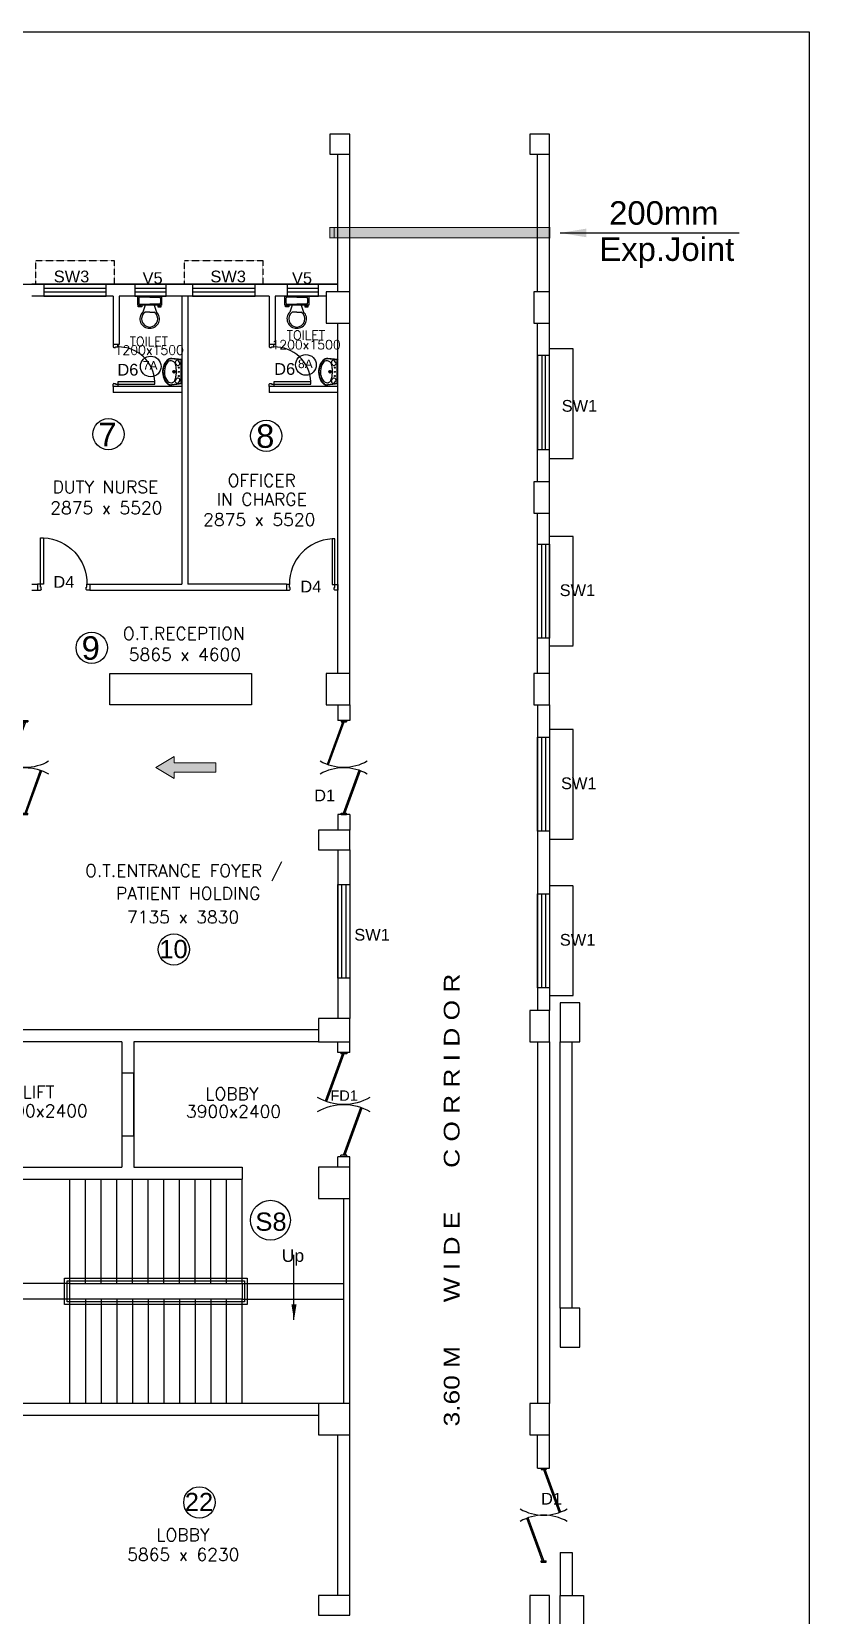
# Model space of a CAD drawing. Header units: inches. Extents: x 29 to 58722, y 13 to 52640.
# Drawn here: x 43823 to 58722, y 22287 to 52640 of the extents above; entities that cross this region are included whole.
import ezdxf
from ezdxf.enums import TextEntityAlignment as Align

# ---------------------------------------------------------------- set-up
doc = ezdxf.new("R2010")
doc.units = ezdxf.units.IN
doc.header["$MEASUREMENT"] = 0
doc.linetypes.add('DASHED', pattern=[0.75, 0.5, -0.25])
doc.linetypes.add('HIDDEN', pattern=[0.375, 0.25, -0.125])
for name, color, linetype in [('BEAMS', 1, 'Continuous'), ('Cal Hat', 8, 'Continuous'), ('chajja', 7, 'Continuous'), ('Counter', 7, 'Continuous'), ('DOOR', 32, 'Continuous'), ('Exp.Joint', 104, 'Continuous'), ('Fire Door', 10, 'Continuous'), ('FURN', 32, 'Continuous'), ('joinery', 7, 'Continuous'), ('LA-column', 3, 'Continuous'), ('Railing', 21, 'Continuous'), ('Room Dim', 1, 'Continuous'), ('Stairscase', 7, 'Continuous'), ('STEPS', 7, 'Continuous'), ('TEXT', 6, 'Continuous'), ('Toi-Euip', 8, 'Continuous'), ('toi-fix', 46, 'Continuous'), ('TXT', 6, 'Continuous'), ('Walls', 7, 'Continuous'), ('WIN', 151, 'Continuous')]:
    doc.layers.add(name, color=color, linetype=linetype)
doc.styles.add('ari', font='arial.ttf')
doc.styles.add('ARIAL', font='arial.ttf')
doc.styles.add('ROMANS', font='romans.shx')
doc.dimstyles.new('int. dim', dxfattribs={"dimtxt": 450, "dimasz": 80, "dimexe": 80, "dimexo": 0, "dimgap": 70, "dimtad": 0, "dimdec": 0, "dimzin": 12, "dimdsep": 46, "dimtxsty": 'ari', "dimblk": 'OBLIQUE', "dimcen": 2, "dimdle": 80, "dimclrd": 256, "dimclre": 256, "dimclrt": 6, "dimadec": 0, "dimazin": 0, "dimtfac": 1, "dimtdec": 0, "dimtix": 1, "dimtmove": 2, "dimatfit": 3, "dimfxl": 1, "dimtolj": 1, "dimtzin": 0, "dimlwd": -1, "dimlwe": -1, "dimarcsym": 0})
doc.dimstyles.new('LA-Footing-dim', dxfattribs={"dimtxt": 300, "dimasz": 5, "dimexe": 25, "dimexo": 25, "dimgap": 5, "dimtad": 1, "dimdec": 0, "dimzin": 0, "dimdsep": 46, "dimtxsty": 'ROMANS', "dimblk": 'DOT', "dimcen": 0.09, "dimdle": 50, "dimclrd": 5, "dimclre": 5, "dimclrt": 6, "dimadec": 0, "dimazin": 0, "dimtfac": 1, "dimtdec": 0, "dimtix": 1, "dimtofl": 0, "dimtmove": 0, "dimatfit": 3, "dimfxl": 1, "dimtolj": 1, "dimtzin": 0, "dimarcsym": 0})

# ---------------------------------------------------------------- blocks, each defined once
blk = doc.blocks.new('1000')
at = {"layer": 'DOOR'}
for p, q in [((0, -100), (0, 0)), ((0, 0), (50, 0)), ((50, -100), (0, -100)), ((50, 0), (50, -2)), ((63, -49), (50, -49)), ((50, -49), (50, -100)), ((50, -100), (50, -901)), ((100, -100), (50, -100)), ((63, -13), (61, -13)), ((63, -13), (63, -49)), ((100, -901), (100, -100)), ((837, -13), (837, -49)), ((837, -13), (839, -13)), ((837, -49), (850, -49)), ((850, 0), (850, -2)), ((900, 0), (850, 0)), ((850, -49), (850, -100)), ((850, -100), (900, -100)), ((900, -100), (900, 0)), ((50, -901), (100, -901))]:
    blk.add_line(p, q, dxfattribs=at)
for centre, major_axis, start_param, end_param in [((50, -13), (-7.95, 7.95), 3.926991, 5.497787), ((850, -13), (7.95, 7.95), 0.785398, 2.356194)]:
    blk.add_ellipse(centre, major_axis=major_axis, ratio=1, start_param=start_param, end_param=end_param, dxfattribs=at)
at = {"layer": 'DOOR', "color": 145}
blk.add_ellipse((64, -115), major_axis=(-520, 590), ratio=1, start_param=2.464943, end_param=4.009476, dxfattribs=at)
blk = doc.blocks.new('Z$W@#5624')
at = {"layer": 'DOOR'}
for p, q in [((19, 470), (840, 769)), ((28, 446), (849, 745)), ((188, 518), (680, 697)), ((676, 709), (685, 685)), ((0, 400), (0, 499)), ((0, 499), (25, 499)), ((0, 400), (25, 400)), ((19, 470), (28, 446)), ((25, 400), (25, 499)), ((183, 529), (192, 506)), ((1770, 453), (949, 154)), ((1779, 429), (957, 130)), ((1610, 381), (1117, 202)), ((1614, 369), (1606, 393)), ((1779, 429), (1770, 453)), ((1798, 499), (1773, 499)), ((1773, 400), (1773, 499)), ((1798, 400), (1773, 400)), ((1798, 400), (1798, 499)), ((1113, 214), (1122, 190))]:
    blk.add_line(p, q, dxfattribs=at)
at = {"layer": 'DOOR', "color": 145}
for centre, start_param, end_param in [((0, 449), 2.617994, 3.665191), ((1798, 449), -0.523599, 0.523599)]:
    blk.add_ellipse(centre, major_axis=(-899, 0), ratio=1, start_param=start_param, end_param=end_param, dxfattribs=at)
blk = doc.blocks.new('_Dot')
at = {"layer": 'WIN', "color": 0, "linetype": 'ByBlock', "lineweight": -2}
blk.add_line((-0.5, 0), (-1, 0), dxfattribs=at)
at = {"layer": 'WIN', "color": 0, "linetype": 'ByBlock', "const_width": 0.5}
blk.add_lwpolyline([(-0.25, 0, 1), (0.25, 0, 1)], format="xyb", close=True, dxfattribs=at)
blk = doc.blocks.new('A$C70ED7303')
at = {"layer": 'toi-fix', "color": 8}
for p, q in [((0, 0), (229, 0)), ((229, 0), (229, -174)), ((-229, 0), (0, 0)), ((-229, -174), (-229, 0)), ((229, -174), (-229, -174)), ((-218, -207), (-218, -185)), ((-218, -185), (-174, -185)), ((-153, -207), (-218, -207)), ((-207, -44), (-207, -131)), ((0, -22), (-185, -22)), ((-185, -153), (0, -153)), ((-174, -185), (-174, -174)), ((-153, -174), (-153, -207)), ((-87, -174), (-131, -305)), ((0, -22), (185, -22)), ((185, -153), (0, -153)), ((87, -174), (131, -305)), ((153, -174), (153, -207)), ((153, -207), (218, -207)), ((174, -185), (174, -174)), ((218, -185), (174, -185)), ((207, -44), (207, -131)), ((218, -207), (218, -185)), ((0, -305), (-87, -305)), ((0, -305), (87, -305))]:
    blk.add_line(p, q, dxfattribs=at)
for centre, major_axis, start_param, end_param in [((-188, -41), (13.6, -13.6), 2.214297, 4.068888), ((-188, -134), (-13.6, -13.6), 5.35589, 7.21048), ((188, -41), (13.6, -13.6), 0.643501, 2.498091), ((188, -134), (-13.6, -13.6), 0.643501, 2.498091), ((-7, -436), (-128, -128), 4.686239, 7.105146), ((5, -435), (-113, -113), 4.541602, 7.039318), ((7, -436), (56, -172), -0.351019, 2.067888), ((-5, -435), (-113, -113), 0.814663, 3.31238)]:
    blk.add_ellipse(centre, major_axis=major_axis, ratio=1, start_param=start_param, end_param=end_param, dxfattribs=at)
blk = doc.blocks.new('A$C5FEC0201')
at = {"layer": 'Toi-Euip'}
for p, q in [((0, 473), (185, 494)), ((0, 465), (191, 487)), ((0, 473), (0, 21)), ((10, 458), (10, 40)), ((72, 323), (39, 323)), ((54, 310), (54, 337)), ((0, 29), (191, 7)), ((0, 21), (185, 0)), ((72, 248), (39, 248)), ((67, 169), (39, 169)), ((54, 236), (54, 262)), ((54, 156), (54, 183)), ((173, 246), (112, 246)), ((143, 277), (143, 216))]:
    blk.add_line(p, q, dxfattribs=at)
for centre, radius in [((54, 323), 6.43), ((54, 248), 6.43), ((54, 169), 6.43), ((143, 246), 21.6), ((143, 246), 15.5), ((143, 246), 10.9)]:
    blk.add_circle(centre, radius, dxfattribs=at)
for centre, radius, start, end in [((-15, 454), 24.7, 11.1451, 53.7785), ((66, 397), 34, 151.9192, 201.3561), ((75, 413), 49.2, 215.0585, 257.193), ((155, 371), 126, 140.5982, 160.4136), ((76, 442), 20.7, 62.4908, 153.191), ((73, 396), 31.9, 253.9654, 299.9209), ((68, 406), 56.9, 34.9669, 71.6496), ((114, 361), 26.8, 118.2715, 163.614), ((898, 213), 801, 171.2228, 177.52), ((107, 378), 8.55, 353.1526, 127.3039), ((273, 323), 167, 149.5902, 175.9719), ((120, 410), 8.6, 136.0403, 216.1074), ((101, 427), 17.9, 320.4642, 39.5358), ((121, 409), 8.72, 204.5104, 300.3287), ((203, 375), 80.1, 113.693, 156.3813), ((191, 356), 94.7, 75.5854, 102.6546), ((195, 411), 83.2, 73.2392, 96.9959), ((198, 409), 78.1, 56.7911, 95.1402), ((173, 329), 126, 27.7975, 70.6946), ((197, 387), 106, 42.34, 78.5521), ((182, 367), 123, 31.8415, 61.2146), ((66, 263), 287, 13.6801, 43.1199), ((73, 260), 247, 0.5187, 31.0564), ((135, 301), 200, 16.9894, 40.6854), ((45, 247), 303, 336.1951, 21.8497), ((83, 251), 274, 347.1391, 16.8516), ((-16, 41), 25.7, 308.7487, 358.5796), ((66, 95), 34, 158.6439, 208.0808), ((75, 79), 49.2, 102.807, 144.9415), ((155, 121), 126, 199.5864, 219.4018), ((76, 50), 20.7, 206.809, 297.5092), ((73, 96), 31.9, 60.0791, 106.0346), ((68, 86), 56.9, 288.3504, 325.0331), ((114, 132), 26.8, 196.386, 241.7285), ((830, 250), 732, 180.2431, 185.5482), ((397, 201), 296, 184.2321, 193.8267), ((107, 113), 7.39, 228.2984, 348.6803), ((218, 146), 110, 188.0202, 245.0221), ((120, 82), 8.6, 143.8926, 223.9597), ((121, 84), 7.73, 75.1523, 157.9307), ((101, 65), 17.9, 320.4642, 39.5358), ((200, 112), 70.9, 246.7779, 302.4081), ((198, 99), 99.5, 262.3942, 318.6169), ((196, 102), 94.4, 267.2238, 318.0895), ((164, 170), 140, 301.8603, 338.3132), ((67, 229), 275, 316.2173, 337.6674), ((60, 236), 294, 316.3845, 351.023), ((23, 243), 298, 335.4107, 3.8454)]:
    blk.add_arc(centre, radius, start, end, dxfattribs=at)
blk = doc.blocks.new('A$C15456D16')
at = {"layer": 'Fire Door'}
for p, q in [((969, -4), (56, 329)), ((969, -4), (56, 329)), ((969, -4), (56, 329)), ((979, 23), (65, 355)), ((979, 23), (65, 355)), ((979, 23), (65, 355)), ((-1000, 56), (-972, 56)), ((-1000, -56), (-1000, 56)), ((-1000, 56), (-972, 56)), ((-1000, -56), (-1000, 56)), ((-1000, 56), (-972, 56)), ((-1000, -56), (-1000, 56)), ((-979, -23), (-969, 4)), ((-979, -23), (-969, 4)), ((-979, -23), (-969, 4)), ((-972, -56), (-972, 56)), ((-972, -56), (-972, 56)), ((-972, -56), (-972, 56)), ((-969, 4), (-56, -329)), ((-969, 4), (-56, -329)), ((-969, 4), (-56, -329)), ((248, 289), (238, 262)), ((248, 289), (238, 262)), ((248, 289), (238, 262)), ((791, 76), (243, 276)), ((791, 76), (243, 276)), ((791, 76), (243, 276)), ((796, 89), (786, 63)), ((796, 89), (786, 63)), ((796, 89), (786, 63)), ((979, 23), (969, -4)), ((979, 23), (969, -4)), ((979, 23), (969, -4)), ((1000, 56), (972, 56)), ((972, -56), (972, 56)), ((1000, 56), (972, 56)), ((972, -56), (972, 56)), ((1000, 56), (972, 56)), ((972, -56), (972, 56)), ((1000, -56), (1000, 56)), ((1000, -56), (1000, 56)), ((1000, -56), (1000, 56)), ((-1000, -56), (-972, -56)), ((-1000, -56), (-972, -56)), ((-1000, -56), (-972, -56)), ((-979, -23), (-65, -355)), ((-979, -23), (-65, -355)), ((-979, -23), (-65, -355)), ((-796, -89), (-786, -63)), ((-796, -89), (-786, -63)), ((-796, -89), (-786, -63)), ((-791, -76), (-243, -276)), ((-791, -76), (-243, -276)), ((-791, -76), (-243, -276)), ((-238, -262), (-248, -289)), ((-238, -262), (-248, -289)), ((-238, -262), (-248, -289)), ((1000, -56), (972, -56)), ((1000, -56), (972, -56)), ((1000, -56), (972, -56))]:
    blk.add_line(p, q, dxfattribs=at)
at = {"layer": 'Fire Door', "extrusion": (0, 0, -1)}
for centre, major_axis, start_param, end_param in [((-1000, 0), (-1000, 0), 2.617886, 3.665084), ((-1000, 0), (-1000, 0), 2.617886, 3.665084), ((-1000, 0), (-1000, 0), 2.617886, 3.665084), ((1000, 0), (1000, 0), 2.618102, 3.665299), ((1000, 0), (1000, 0), 2.618102, 3.665299), ((1000, 0), (1000, 0), 2.618102, 3.665299)]:
    blk.add_ellipse(centre, major_axis=major_axis, ratio=1, start_param=start_param, end_param=end_param, dxfattribs=at)
blk = doc.blocks.new('_Oblique')
at = {"color": 0, "linetype": 'ByBlock', "lineweight": -2}
blk.add_line((-0.5, -0.5), (0.5, 0.5), dxfattribs=at)
blk = doc.blocks.new('A$C279266B1')
at = {"lineweight": 0}
h = blk.add_hatch(color=3, dxfattribs=at)
h.set_gradient(color1=(55, 181, 38), color2=(106, 220, 91), rotation=90, one_color=1, tint=0.61, name='CYLINDER')
h.paths.add_polyline_path([(0, -88), (-798, -88), (-798, -211), (-1152, 0), (-798, 211), (-798, 88), (0, 88)])
at = {"color": 7, "lineweight": 0, "flags": 128}
blk.add_lwpolyline([(0, -88), (-798, -88), (-798, -211), (-1152, 0), (-798, 211), (-798, 88), (0, 88), (0, -88)], dxfattribs=at)

msp = doc.modelspace()

# ---------------------------------------------------------------- hatches: boundary and pattern name
at = {"layer": 'Exp.Joint', "linetype": 'HIDDEN'}
for points in [[(49535.937, 48887.786), (53745.937, 48887.786), (53745.937, 48687.786), (49535.937, 48687.786)], [(49617.077, 48887.786), (53747.078, 48887.786), (53747.078, 48687.786), (49617.077, 48687.786)]]:
    msp.add_hatch(color=256, dxfattribs=at).paths.add_polyline_path(points)

# ---------------------------------------------------------------- linework, layer by layer
msp.add_lwpolyline([(9006.942, 48261.749), (15997.077, 48261.749), (15997.077, 47801.721), (49686.991, 47801.69)])
msp.add_circle((48398.398, 29859.579, 12.089), 381.426)
at = {"layer": 'BEAMS', "color": 6}
msp.add_lwpolyline([(28.849, 52640.385), (58722.019, 52640.385), (58722.019, 6039.12), (28.849, 6039.12)], close=True, dxfattribs=at)
at = {"layer": 'Cal Hat', "color": 1, "lineweight": 25}
for centre, radius in [((49076.672, 46253.737), 198), ((46103.835, 46223.33), 198), ((45293.713, 44924.877), 300), ((48316.193, 44893.194), 300), ((44972.985, 40831.476), 300), ((46547.477, 35048.562), 300), ((47035.665, 24450.798), 300)]:
    msp.add_circle(centre, radius, dxfattribs=at)
at = {"layer": 'chajja', "color": 7, "linetype": 'DASHED', "ltscale": 0.5}
for points, elevation in [([(43903.082, 47801.691), (43903.082, 48251.691), (45403.082, 48251.691), (45403.082, 47801.691)], 5.131), ([(46752.493, 47801.691), (46752.493, 48251.691), (48252.493, 48251.691), (48252.493, 47801.691)], 2.848)]:
    msp.add_lwpolyline(points, dxfattribs=dict(at, elevation=elevation))
at = {"layer": 'chajja', "color": 7, "linetype": 'DASHED'}
for points in [[(53747.083, 44461.808), (54197.083, 44461.808), (54197.082, 46561.808), (53747.082, 46561.808)], [(53747.083, 40867.001), (54197.083, 40867.001), (54197.083, 42967.001), (53747.083, 42967.001)], [(53747.083, 37166.37), (54197.083, 37166.37), (54197.083, 39266.37), (53747.083, 39266.37)], [(53747.083, 34166.509), (54197.083, 34166.509), (54197.083, 36266.509), (53747.083, 36266.509)]]:
    msp.add_lwpolyline(points, dxfattribs=at)
at = {"layer": 'Counter', "linetype": 'Continuous', "elevation": 5.964}
msp.add_lwpolyline([(45323.33, 39736.539), (45323.33, 40336.539), (48036.83, 40336.539), (48036.83, 39736.539)], close=True, dxfattribs=at)
at = {"layer": 'DOOR', "linetype": 'Continuous', "elevation": 2.39}
msp.add_lwpolyline([(45553.081, 32676.644), (45553.081, 31476.644), (45783.081, 31476.644), (45783.081, 32676.644)], close=True, dxfattribs=at)
at = {"layer": 'Exp.Joint', "linetype": 'HIDDEN', "const_width": 20, "elevation": 1.817}
for points in [[(49535.937, 48887.786), (53745.937, 48887.786), (53745.937, 48687.786), (49535.937, 48687.786)], [(49617.077, 48887.786), (53747.078, 48887.786), (53747.078, 48687.786), (49617.077, 48687.786)]]:
    msp.add_lwpolyline(points, close=True, dxfattribs=at)
at = {"layer": 'FURN'}
msp.add_lwpolyline([(45323.33, 39736.539), (45323.33, 40336.539), (48036.83, 40336.539), (48036.83, 39736.539)], close=True, dxfattribs=at)
at = {"layer": 'LA-column', "color": 2}
for points, elevation in [([(49537.081, 50293.822), (49917.081, 50293.822), (49917.081, 50673.822), (49537.081, 50673.822)], 5.131), ([(53367.083, 50293.822), (53747.083, 50293.822), (53747.083, 50673.822), (53367.083, 50673.822)], 1.245), ([(49917.082, 47051.75), (49917.082, 47651.75), (49467.082, 47651.75), (49467.082, 47051.75)], 2.39), ([(53747.083, 47051.778), (53747.083, 47651.778), (53447.083, 47651.778), (53447.083, 47051.778)], 2.581), ([(53747.083, 43411.837), (53747.083, 44011.837), (53447.083, 44011.837), (53447.083, 43411.837)], -0.302), ([(49917.082, 39736.708), (49917.082, 40336.708), (49467.082, 40336.708), (49467.082, 39736.708)], 2.39), ([(53747.083, 39736.721), (53747.083, 40336.721), (53447.083, 40336.721), (53447.083, 39736.721)], -2.315), ([(49317.081, 36956.633), (49917.081, 36956.633), (49917.081, 37336.633), (49317.081, 37336.633)], 2.39), ([(54327.083, 34026.583), (53947.083, 34026.583), (53947.083, 33276.583), (54327.083, 33276.583)], 2.39), ([(49317.081, 33276.644), (49917.081, 33276.644), (49917.081, 33726.644), (49317.081, 33726.644)], 2.39), ([(53747.083, 33276.583), (53747.083, 33876.583), (53367.083, 33876.583), (53367.083, 33276.583)], 2.39), ([(49917.081, 30276.643), (49917.081, 30876.643), (49317.081, 30876.643), (49317.081, 30276.643)], 2.39), ([(54327.083, 28176.625), (53947.083, 28176.625), (53947.083, 27426.625), (54327.083, 27426.625)], 5.074), ([(49317.081, 25746.644), (49917.081, 25746.644), (49917.081, 26346.644), (49317.081, 26346.644)], 2.39), ([(53747.083, 25746.583), (53747.083, 26346.583), (53367.083, 26346.583), (53367.083, 25746.583)], 0.34), ([(49317.082, 22286.644), (49917.082, 22286.644), (49917.082, 22666.644), (49317.082, 22666.644)], 2.39), ([(53747.083, 22066.538), (53747.083, 22666.538), (53367.083, 22666.538), (53367.083, 22066.538)], 3.421), ([(54397.083, 22066.538), (53947.083, 22066.538), (53947.083, 22666.538), (54397.083, 22666.538)], 3.421)]:
    msp.add_lwpolyline(points, close=True, dxfattribs=dict(at, elevation=elevation))
at = {"layer": 'Railing', "elevation": 2.39}
for points in [[(44453.08, 28746.601), (47953.082, 28746.601), (47953.082, 28246.599), (44453.08, 28246.599)], [(44503.081, 28696.6), (47903.082, 28696.6), (47903.082, 28296.599), (44503.081, 28296.599)]]:
    msp.add_lwpolyline(points, close=True, dxfattribs=at)
at = {"layer": 'Stairscase', "color": 7}
for p, q in [((44553.081, 28646.6, 5.471), (44553.081, 30646.6, 5.471)), ((44853.081, 28646.6, 5.471), (44853.081, 30646.6, 5.471)), ((45153.081, 28646.6, 5.471), (45153.081, 30646.6, 5.471)), ((45453.081, 28646.6, 5.471), (45453.081, 30646.6, 5.471)), ((45753.081, 28646.6, 5.471), (45753.081, 30646.6, 5.471)), ((46053.081, 28646.6, 5.471), (46053.081, 30646.6, 5.471)), ((46353.081, 28646.6, 5.471), (46353.081, 30646.6, 5.471)), ((46653.081, 28646.6, 5.471), (46653.081, 30646.6, 5.471)), ((46953.081, 28646.6, 5.471), (46953.081, 30646.6, 5.471)), ((47253.081, 28646.6, 5.471), (47253.081, 30646.6, 5.471)), ((47553.081, 28646.6, 5.471), (47553.081, 30646.6, 5.471)), ((47853.081, 28646.6, 5.471), (47853.081, 30646.6, 5.471)), ((44553.081, 28646.6, 2.39), (42552.991, 28646.6, 2.39)), ((47853.081, 28646.6, 2.39), (49802.081, 28646.6, 2.39)), ((44553.081, 28346.6, 2.39), (42552.991, 28346.6, 2.39)), ((44553.081, 26346.6, 5.471), (44553.081, 28346.6, 5.471)), ((44853.081, 28346.6, 5.471), (44853.081, 26346.6, 5.471)), ((45153.081, 28346.6, 5.471), (45153.081, 26346.6, 5.471)), ((45453.081, 28346.6, 5.471), (45453.081, 26346.6, 5.471)), ((45753.081, 28346.6, 5.471), (45753.081, 26346.6, 5.471)), ((46053.081, 28346.6, 5.471), (46053.081, 26346.6, 5.471)), ((46353.081, 28346.6, 5.471), (46353.081, 26346.6, 5.471)), ((46653.081, 28346.6, 5.471), (46653.081, 26346.6, 5.471)), ((46953.081, 28346.6, 5.471), (46953.081, 26346.6, 5.471)), ((47253.081, 28346.6, 5.471), (47253.081, 26346.6, 5.471)), ((47553.081, 26346.6, 5.471), (47553.081, 28346.6, 5.471)), ((47853.081, 26346.6, 5.471), (47853.081, 28346.6, 5.471)), ((47853.081, 28346.6, 2.39), (49802.081, 28346.6, 2.39))]:
    msp.add_line(p, q, dxfattribs=at)
at = {"layer": 'Stairscase', "color": 7, "elevation": 2.39}
msp.add_lwpolyline([(44553.081, 28646.6), (47853.081, 28646.6), (47853.081, 28346.6), (44553.081, 28346.6)], close=True, dxfattribs=at)
at = {"layer": 'Walls'}
for p, q in [((49686.991, 47651.746), (49686.991, 50293.822)), ((49916.991, 47651.746), (49916.991, 50293.822)), ((49686.991, 47801.69), (43823.082, 47801.69, 5.131)), ((45382.493, 47571.69, 2.848), (43823.082, 47571.69, 2.848)), ((48372.248, 47571.69, 2.848), (45497.493, 47571.69, 2.848)), ((49317.081, 47571.69, 5.131), (48487.248, 47571.69, 5.131)), ((49467.082, 47571.69, 2.848), (48487.248, 47571.69, 2.848)), ((49686.991, 36956.633), (49686.991, 33726.644)), ((49916.991, 36956.633), (49916.991, 33726.644))]:
    msp.add_line(p, q, dxfattribs=at)
at = {"layer": 'Walls', "linetype": 'Continuous'}
for p, q in [((53517.083, 47651.778), (53517.083, 50293.822)), ((53747.083, 47651.778), (53747.083, 50293.822)), ((45382.492, 47571.69), (45382.492, 46597.554)), ((45497.492, 47571.69), (45497.492, 46641.75)), ((46697.492, 47571.69), (46697.492, 45141.844)), ((46812.492, 47571.69), (46812.492, 42051.645)), ((48372.247, 47571.69), (48372.247, 46641.75)), ((48487.247, 47571.69), (48487.247, 46641.75)), ((48604.061, 47571.69), (48489.061, 47571.69)), ((49686.997, 40336.708), (49686.997, 47051.784)), ((49916.991, 40336.708), (49916.991, 47051.784)), ((53517.083, 44011.837), (53517.083, 47051.778)), ((53747.083, 44011.837), (53747.083, 47051.778)), ((45497.492, 46641.75), (45382.492, 46641.75)), ((48487.247, 46641.75), (48372.247, 46641.75)), ((46697.492, 45841.75), (45382.492, 45841.75)), ((45382.492, 45841.75), (45382.492, 45726.75)), ((49686.988, 45841.75), (48372.247, 45841.75)), ((48372.247, 45841.75), (48372.247, 45726.75)), ((46697.492, 45726.75), (45382.492, 45726.75)), ((49686.988, 45726.75), (48372.247, 45726.75)), ((46697.492, 45436.645), (46697.492, 42051.645)), ((53517.083, 40336.721), (53517.083, 43411.837)), ((53747.083, 40336.721), (53747.083, 43411.837)), ((43822.987, 42051.645), (43937.488, 42051.645)), ((43822.987, 41936.645), (43937.488, 41936.645)), ((43937.488, 42051.645), (43937.488, 41936.645)), ((44937.872, 42051.645), (46697.492, 42051.645)), ((44937.872, 42051.645), (44937.872, 41936.634)), ((44937.872, 41936.634), (48706.62, 41936.657)), ((48706.62, 42051.657), (46812.492, 42051.645)), ((48706.62, 42051.657), (48706.62, 41936.657)), ((49686.995, 39736.602), (49686.995, 39436.602)), ((49916.995, 39736.744), (49916.995, 39436.602)), ((53517.083, 39736.716), (53517.083, 33876.583)), ((53747.083, 39736.716), (53747.083, 33876.583)), ((49916.995, 39436.602), (49686.995, 39436.602)), ((49916.995, 37636.602), (49686.995, 37636.602)), ((49686.995, 37636.602), (49686.995, 37336.602)), ((49916.995, 37636.602), (49916.995, 37336.602)), ((49317.081, 33506.644, 2.39), (43073.081, 33506.644, 2.39)), ((45553.081, 33276.644, 2.39), (43073.081, 33276.644, 2.39)), ((45553.081, 33276.644, 2.39), (45553.081, 30876.644, 2.39)), ((49317.081, 33276.644, 2.39), (45783.081, 33276.644, 2.39)), ((45783.081, 33276.644, 2.39), (45783.081, 30876.644, 2.39)), ((49687.081, 33076.644, 2.39), (49687.081, 33276.644, 2.39)), ((49917.081, 33076.644, 2.39), (49917.081, 33276.644, 2.39)), ((53517.083, 33276.566, 2.39), (53517.083, 26346.566, 2.39)), ((53747.083, 33276.566, 2.39), (53747.083, 26346.566, 2.39)), ((53947.083, 28176.625, 2.39), (53946.995, 33276.583, 2.39)), ((54177.083, 28176.625, 2.39), (54176.995, 33276.583, 2.39)), ((49917.081, 33076.644, 2.39), (49687.081, 33076.644, 2.39)), ((49687.081, 30876.643, 2.39), (49687.081, 31076.625, 2.39)), ((49917.081, 31076.625, 2.39), (49687.081, 31076.625, 2.39)), ((42923.081, 30876.644, 2.39), (45553.081, 30876.644, 2.39)), ((45783.081, 30876.644, 2.39), (47853.081, 30876.644, 2.39)), ((47853.081, 30876.644, 2.39), (47853.081, 30646.644, 2.39)), ((42923.081, 30646.644, 2.39), (47853.081, 30646.644, 2.39)), ((49317.081, 26346.599, 2.39), (42923.08, 26346.599, 2.39)), ((49317.081, 26116.599, 2.39), (42923.08, 26116.599, 2.39)), ((49686.995, 22666.644), (49686.995, 25746.644)), ((49916.995, 22666.644), (49916.995, 25746.644)), ((53517.083, 25106.541, 3.421), (53517.083, 25754, 3.421)), ((53747.083, 25106.541, 3.421), (53747.083, 25754, 3.421)), ((53517.082, 25106.57, 3.421), (53747.082, 25106.57, 3.421)), ((53947.083, 23491.478, 2.39), (53947.083, 22666.516, 2.39)), ((53947.083, 23491.478, 2.39), (54177.083, 23491.478, 2.39)), ((54177.083, 23491.478, 2.39), (54177.083, 22666.516, 2.39))]:
    msp.add_line(p, q, dxfattribs=at)
at = {"layer": 'Walls', "linetype": 'Continuous', "elevation": 2.39, "flags": 128}
for points in [[(49687.081, 33076.644), (49687.081, 33276.644)], [(49917.081, 33076.644), (49917.081, 33276.644)], [(49687.081, 30876.644), (49687.081, 31076.625)], [(49917.081, 30876.62), (49917.081, 31076.625)], [(49802.081, 26346.644), (49802.081, 30276.62)], [(49917.081, 26346.644), (49917.081, 30276.62)]]:
    msp.add_lwpolyline(points, dxfattribs=at)
at = {"layer": 'WIN', "linetype": 'Continuous'}
msp.add_line((53599.866, 46431.808), (53599.866, 44631.808), dxfattribs=at)
for points, elevation in [([(45253.082, 47801.691), (44053.082, 47801.691), (44053.082, 47571.69), (45253.082, 47571.69)], 5.131), ([(45253.082, 47718.907), (44053.082, 47718.907), (44053.082, 47654.474), (45253.082, 47654.474)], 5.131), ([(46402.497, 47801.709), (45802.497, 47801.709), (45802.497, 47571.709), (46402.497, 47571.709)], 2.848), ([(46402.497, 47720.368), (45802.497, 47720.368), (45802.497, 47653.05), (46402.497, 47653.05)], 2.848), ([(48102.493, 47801.691), (46902.493, 47801.691), (46902.493, 47571.69), (48102.493, 47571.69)], 2.848), ([(48102.493, 47718.907), (46902.493, 47718.907), (46902.493, 47654.474), (48102.493, 47654.474)], 2.848), ([(49317.081, 47801.709), (48717.081, 47801.709), (48717.081, 47571.709), (49317.081, 47571.709)], 5.131), ([(49317.081, 47720.368), (48717.081, 47720.368), (48717.081, 47653.05), (49317.081, 47653.05)], 5.131)]:
    msp.add_lwpolyline(points, close=True, dxfattribs=dict(at, elevation=elevation))
for points in [[(53747.083, 44631.808), (53747.083, 46431.808), (53517.082, 46431.808), (53517.082, 44631.808)], [(53747.083, 41017.001), (53517.083, 41017.001), (53517.083, 42817.001), (53747.083, 42817.001)], [(53670.083, 41017.001), (53594.083, 41017.001), (53594.083, 42817.001), (53670.083, 42817.001)], [(53747.083, 37316.37), (53517.083, 37316.37), (53517.083, 39116.37), (53747.083, 39116.37)], [(53670.083, 37316.37), (53594.083, 37316.37), (53594.083, 39116.37), (53670.083, 39116.37)], [(49916.991, 34497.103), (49686.991, 34497.103), (49686.991, 36297.103), (49916.991, 36297.103)], [(49839.991, 34497.103), (49763.991, 34497.103), (49763.991, 36297.103), (49839.991, 36297.103)], [(53747.083, 34316.509), (53517.083, 34316.509), (53517.083, 36116.509), (53747.083, 36116.509)], [(53670.083, 34316.509), (53594.083, 34316.509), (53594.083, 36116.509), (53670.083, 36116.509)]]:
    msp.add_lwpolyline(points, close=True, dxfattribs=at)
msp.add_lwpolyline([(53664.299, 44631.808), (53664.299, 46431.808)], dxfattribs=at)

# ---------------------------------------------------------------- block references
at = {"layer": 'DOOR', "linetype": 'Continuous'}
for name, p, xscale, yscale, zscale, rotation in [('1000', (45382.492, 45841.75), 0.8888746835291618, 0.8888746835291386, 0.8888746835291618, 90.00001308695832), ('1000', (48372.247, 45841.75), 0.8888746835291618, 0.8888746835291386, 0.8888746835291618, 90.00001308695832), ('1000', (43937.488, 41936.645), -1.111537974327832, 1.111537974327803, 1.111537974327832, 179.9999867502544), ('1000', (49686.997, 41936.645), 1.089307213202148, 1.089307213202119, 1.089307213202148, 180.0000131282602), ('Z$W@#5624', (43248.645, 37635.398), -1.001247152686119, 1.001247152686119, 1.001247152686119, 270), ('Z$W@#5624', (49351.995, 37636.602), -1.001247152686119, 1.001247152686119, 1.001247152686119, 270), ('Z$W@#5624', (53182.082, 25106.57, 3.421), 1.001247152686119, 1.001247152686119, 1.001247152686119, 270)]:
    msp.add_blockref(name, p, dxfattribs=dict(at, xscale=xscale, yscale=yscale, zscale=zscale, rotation=rotation))
at = {"layer": 'Fire Door', "color": 3, "lineweight": 0, "rotation": 90}
msp.add_blockref('A$C15456D16', (49802.081, 32076.625, 2.39), dxfattribs=at)
at = {"layer": 'Room Dim', "color": 3, "lineweight": 0}
msp.add_blockref('A$C279266B1', (47353.916, 38536.62), dxfattribs=at)
at = {"layer": 'Toi-Euip', "xscale": 1.032431937754154, "yscale": 1.032431937754154, "zscale": 1.032431937754154, "rotation": 180}
for p in [(46697.491, 46375.839), (49686.996, 46375.839)]:
    msp.add_blockref('A$C5FEC0201', p, dxfattribs=at)
at = {"layer": 'toi-fix', "linetype": 'Continuous'}
for p in [(46084.103, 47571.69), (48902.164, 47571.69)]:
    msp.add_blockref('A$C70ED7303', p, dxfattribs=at)

# ---------------------------------------------------------------- texts
at = {"layer": 'Cal Hat', "color": 1, "style": 'ARIAL'}
for s, height, p in [('7A', 165, (45953.026, 46160.692)), ('8A', 165, (48925.864, 46191.099)), ('7', 450.295, (45100.11, 44695.462)), ('8', 450.295, (48122.59, 44663.779)), ('9', 450.295, (44779.382, 40602.061)), ('10', 350, (46267.628, 34881.823)), ('22', 350, (46755.816, 24284.059))]:
    msp.add_text(s, height=height, dxfattribs=at).set_placement(p)
at = {"layer": 'Exp.Joint', "color": 7, "style": 'ARIAL'}
for s, p in [('200mm', (55934.926, 48940.598, 18.971)), ('Exp.Joint', (55992.212, 48245.919, 18.971))]:
    msp.add_text(s, height=450, dxfattribs=at).set_placement(p, align=Align.CENTER)
at = {"layer": 'Fire Door', "style": 'ARIAL'}
msp.add_text('FD1', height=200, dxfattribs=at).set_placement((49809.771, 32147.884, 2.39), align=Align.CENTER)
at = {"layer": 'joinery', "style": 'ari'}
for s, p in [('SW3', (44586.312, 47835.679, 5.131)), ('V5', (46139.933, 47805.541, 2.848)), ('SW3', (47587.565, 47835.679, 2.848)), ('V5', (49002.418, 47805.541, 2.848)), ('SW1', (54318.24, 45356.059)), ('SW1', (54318.329, 45356.174)), ('SW1', (54279.295, 41822.12)), ('SW1', (54305.527, 38121.489)), ('SW1', (50344.812, 35218.814)), ('SW1', (54282.662, 35121.629))]:
    msp.add_text(s, height=225, dxfattribs=at).set_placement(p, align=Align.CENTER)
for s, p in [('D6', (45465.357, 46048.477, 1.065)), ('D6', (48468.655, 46062.828, 1.065)), ('D4', (44237.412, 41980.724, 1.065)), ('D4', (48970.416, 41892.115, 5.135)), ('D1', (49235.257, 37888.81, -3.354)), ('D1', (53581.425, 24409.404, 11181.047))]:
    msp.add_text(s, height=225, dxfattribs=at).set_placement(p)
at = {"layer": 'Stairscase', "color": 7, "linetype": 'Continuous', "style": 'ARIAL'}
msp.add_text('Up', height=240, dxfattribs=at).set_placement((48829.187, 29060.989, -13.035), align=Align.CENTER)
at = {"layer": 'STEPS', "color": 6, "style": 'ARIAL'}
msp.add_text('S8', height=350, dxfattribs=at).set_placement((48408.313, 29657.014, 12.089), align=Align.CENTER)
at = {"layer": 'TEXT', "color": 7, "style": 'ROMANS'}
for s, height, p in [('TOILET', 175, (46067.693, 46614.409)), ('TOILET', 175, (49077.506, 46735.738)), ('1200x1500', 175, (46075.579, 46449.382)), ('1200x1500', 175, (49080.508, 46552.021)), ('DUTY NURSE', 240, (45235.886, 43793.712)), ('OFFICER', 240, (48231.218, 43918.014)), ('IN CHARGE', 240, (48229.908, 43557.252)), ('2875 x 5520', 240, (45253.672, 43393.652)), ('2875 x 5520', 240, (48183.526, 43167.639)), ('O.T.RECEPTION', 240, (46737.115, 40983.885)), ('5865 x 4600', 240, (46758.342, 40582.264)), ('O.T.ENTRANCE FOYER / ', 240, (46820.646, 36440.072)), ('PATIENT HOLDING', 240, (46820.646, 36004.31)), ('7135 x 3830', 240, (46723.206, 35551.021)), ('LIFT', 240, (43952.945, 32197.041, 2.39)), ('LOBBY', 240, (47660.05, 32162.549, 8.673)), ('3000x2400', 240, (43987.255, 31836.519, 2.39)), ('3900x2400', 240, (47690.103, 31826.03, 8.673)), ('LOBBY', 240, (46720.868, 23708.513)), ('5865 x 6230', 240, (46727.733, 23332.025))]:
    msp.add_text(s, height=height, dxfattribs=at).set_placement(p, align=Align.CENTER)
at = {"layer": 'TXT', "color": 7, "style": 'ARIAL', "width": 1.2}
msp.add_text('3.60 M      W I D E      C O R R I D O R', height=300.52174, rotation=90, dxfattribs=at).set_placement((52020.009, 30246.889), align=Align.CENTER)

# ---------------------------------------------------------------- leaders
at = {"layer": 'Exp.Joint'}
msp.add_leader([(53947.078, 48782.953, 17.917), (57379.852, 48782.953, 17.917)], dimstyle='LA-Footing-dim', override={"dimasz": 500, "dimgap": 5, "dimtad": 0}, dxfattribs=at)
at = {"layer": 'Stairscase', "color": 7, "linetype": 'Continuous'}
msp.add_leader([(48848.756, 27947.488, 2.39), (48848.756, 29196.363, 2.39)], dimstyle='int. dim', override={"dimasz": 300, "dimgap": 70, "dimtad": 0, "dimclrd": 256}, dxfattribs=at)

doc.saveas('drawing.dxf')
